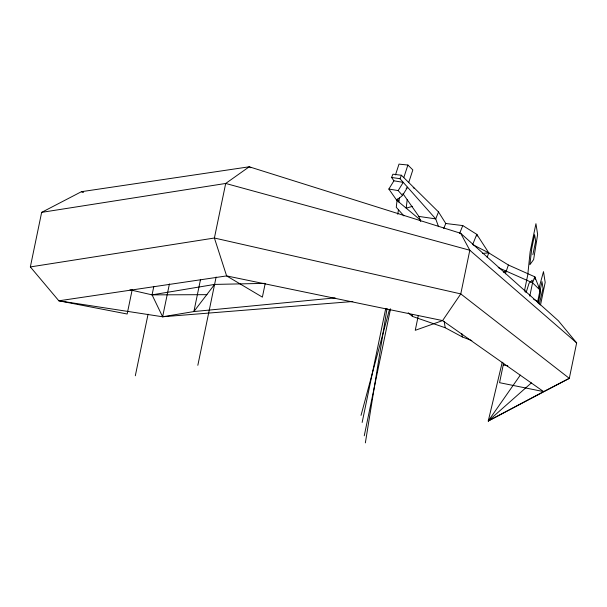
<?xml version="1.0" encoding="UTF-8"?>
<svg xmlns="http://www.w3.org/2000/svg" width="607" height="607" viewBox="0 0 607 607"><rect width="100%" height="100%" fill="white"/><g stroke="black" fill="none" stroke-linecap="round" stroke-linejoin="round"><path stroke-width="0.91" d="M398.746 200.742L397.039 200.5L396.28 207.298L403.89 215.872M398.89 202.04L399.436 197.358M407.183 199.733L406.204 208.163L412.479 206.327M365.361 442.882L387.016 308.538M397.729 214.225L398.488 209.787M132.243 289.456L127.159 314.009L58.849 300.806L30.35 266.928L41.648 212.367L81.452 191.683L249.227 166.788L460.667 233.293L558.296 320.686L576.65 342.887L569.305 378.351L488.263 421.008L502.239 362.242M135.315 375.763L148.07 314.176M352.834 301.504L162.623 316.778L152.069 294.865L153.791 286.542M30.35 266.928L214.4 238.02L460.774 293.902L569.305 378.351L543.606 391.614L442.586 320.587L226.623 275.912L58.849 300.806L162.623 316.778L169.421 283.924M200.492 279.63L193.883 311.558L162.623 316.778M197.836 365.315L216.122 277.02M265.206 283.492L262.376 297.134L226.623 275.912L214.4 238.02L225.698 183.458L249.227 166.788L250.85 167.752M362.144 422.464L385.756 308.439M364.246 435.796L390.544 308.804M418.269 315.761L415.256 330.314L442.586 320.587L460.774 293.902L469.81 250.251L460.667 233.293M505.335 273.818L508.385 265.009L488.787 252.884L472.663 244.568L476.791 234.355L462.777 225.576L445.773 223.49L438.52 211.964L401.402 175.248L392.904 174.201L391.583 177.464L393.92 180.81L403.238 182.358L398.169 190.59L388.852 189.043L393.92 180.81M503.605 363.13L499.561 382.683L543.606 391.614L488.263 421.008L520.298 375.118M532.87 254.728L535.647 241.313L534.6 234.674L531.823 248.088L529.881 264.698L533.629 259.591L537.635 234.469L535.943 223.71L530.146 251.685L527.756 274.933L524.744 289.486L525.131 291.929M529.79 296.133L532.551 282.794L534.79 276.807L508.385 265.009M537.908 302.734L537.711 301.482L540.063 290.116L534.79 276.807L535.23 279.607M539.957 291.459L541.99 281.625L543.037 288.257L539.289 304.198M538.288 303.105L540.458 292.612L540.063 290.116L532.551 282.794L498.233 267.596M540.511 304.949L545.185 282.392L543.485 271.632L538.925 288.416M361.028 415.378L389.497 309.304M526.064 292.665L529.069 283.241L532.142 280.214L532.551 282.794M395.483 174.892L399.004 164.118L407.896 165.036L412.836 169.922L408.731 182.495M403.792 177.608L407.896 165.036M487.125 257.322L488.787 252.884L476.791 234.355L477.072 236.123M438.535 226.661L435.72 218.899L399.998 178.708L401.402 175.248M438.52 211.964L435.72 218.899L418.876 216.411L402.889 193.595M443.732 228.536L445.773 223.49M459.605 233.429L462.777 225.576M388.852 189.043L396.75 200.302L397.668 198.808M396.75 200.302L402.509 195.469L407.585 187.244L406.144 188.451M264.827 283.37L214.59 284.417L193.883 311.558L335.11 297.893M488.263 421.008L531.398 382.88M503.332 272.194L505.897 271.101M129.936 289.789L152.069 294.865L214.59 284.417M41.648 212.367L225.698 183.458L469.81 250.251L576.65 342.887M482.436 253.407L488.787 252.884M152.069 294.865L207.01 294.668M391.583 177.464L399.998 178.708M83.296 192.04L81.452 191.683L83.28 192.169M503.233 364.944L507.816 365.877M408.208 312.795L412.419 316.399L445.189 327.734L462.337 336.946L471.836 340.603M533.659 299.251L537.711 301.482M413.2 187.631L414.551 188.527M397.039 200.5L420.643 220.25M398.169 190.59L402.509 195.469M418.876 216.411L420.757 221.585M461.806 333.569L462.337 336.946M444.21 321.505L445.189 327.734M412.138 314.578L412.419 316.399"/></g></svg>
